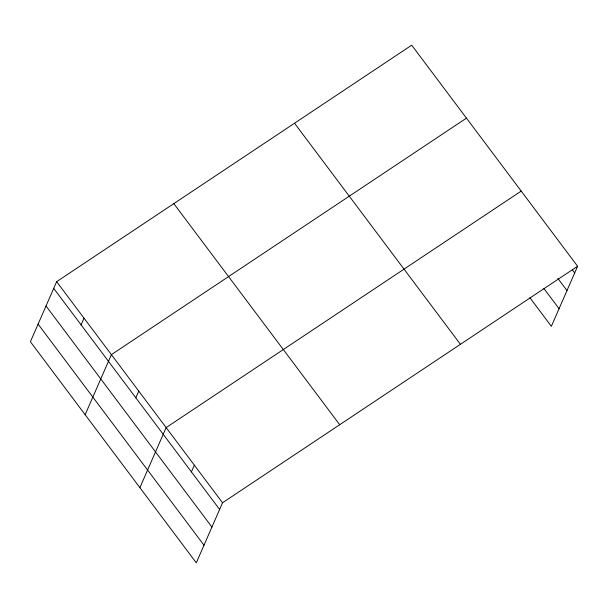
<?xml version="1.0" encoding="UTF-8"?>
<svg xmlns="http://www.w3.org/2000/svg" width="608" height="608" viewBox="0 0 608 608"><rect width="100%" height="100%" fill="white"/><g stroke="black" fill="none" stroke-linecap="round" stroke-linejoin="round"><path stroke-width="0.91" d="M56.643 281.679L30.4 341.742L196.3 562.826L222.543 502.763L577.6 266.258L411.7 45.174L56.643 281.679L222.543 502.763M81.092 324.854L84.018 318.159M85.15 414.702L111.386 354.639L466.45 118.127M135.842 397.807L138.761 391.119M139.893 487.662L166.136 427.599L521.193 191.087M191.414 471.869L194.34 465.181M577.6 266.258L551.357 326.321L529.925 297.753M572.417 269.944L574.674 272.946M557.954 278.532L566.983 290.563M543.826 288.412L559.056 308.704M294.53 123.219L460.431 344.303M173.812 203.634L339.712 424.718M53.717 288.374L219.617 509.458M46.026 305.984L211.926 527.068M38.091 324.132L203.999 545.216"/></g></svg>
